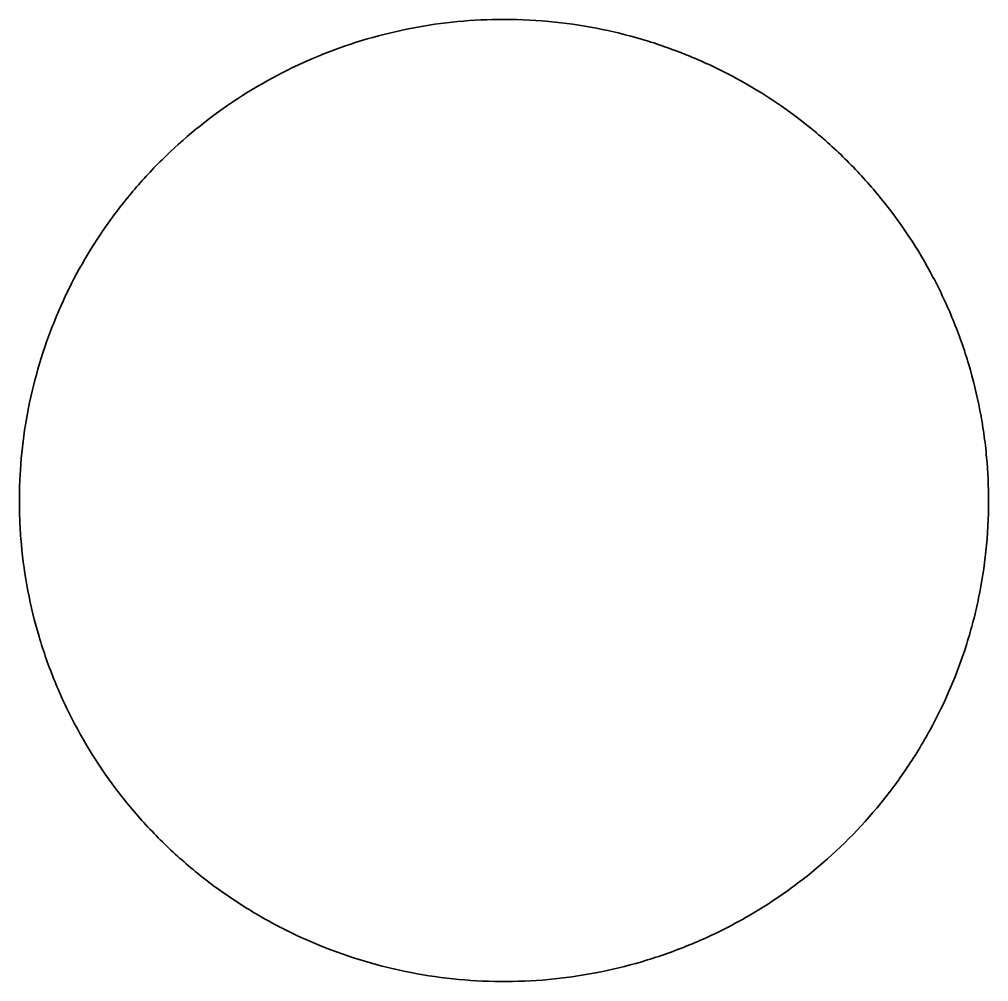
# Model space of a CAD drawing. Header units: millimetres. Extents: x 0 to 2809, y -1128 to 717.
# Drawn here: x 694.35 to 731.35, y -785.9 to -749.17 of the extents above; entities that cross this region are included whole.
import ezdxf

# ---------------------------------------------------------------- set-up
doc = ezdxf.new("R2010")
doc.units = ezdxf.units.MM
doc.layers.add('Blocks', color=7, linetype='Continuous')
doc.layers.add('Blocks$Inner', color=7, linetype='Continuous', lineweight=25, true_color=0x007f00)
doc.layers.add('Blocks$Outline', color=7, linetype='Continuous', lineweight=35, true_color=0xff3f3f)

# ---------------------------------------------------------------- blocks, each defined once
blk = doc.blocks.new('Balcony Lounge Bench w Arm Top')
at = {"layer": 'Blocks$Inner'}
for points, knots in [([(326.427, 748.418), (325.873, 748.418), (325.317, 748.393), (324.459, 748.315), (324.157, 748.279), (323.558, 748.194), (323.261, 748.144), (322.376, 747.973), (321.793, 747.831), (320.646, 747.49), (320.08, 747.291), (319.243, 746.95), (318.967, 746.829), (318.418, 746.572), (318.145, 746.437), (316.808, 745.73), (315.807, 745.066), (314.408, 743.929), (313.959, 743.525), (313.311, 742.883), (313.1, 742.663), (312.691, 742.216), (312.493, 741.988), (311.532, 740.827), (310.859, 739.83), (309.994, 738.232), (309.729, 737.68), (309.26, 736.561), (309.053, 735.993), (308.519, 734.267), (308.275, 733.084), (308.146, 731.869)], [244.874576, 244.874576, 244.874576, 244.874576, 247.326146, 247.326146, 248.651319, 248.651319, 249.976492, 249.976492, 252.626839, 252.626839, 255.277186, 255.277186, 256.602359, 256.602359, 257.927532, 257.927532, 263.228226, 263.228226, 265.878572, 265.878572, 267.203746, 267.203746, 268.528919, 268.528919, 273.829612, 273.829612, 276.479959, 276.479959, 279.130306, 279.130306, 284.430999, 284.430999, 284.430999, 284.430999]), ([(344.665, 727.962), (344.729, 728.57), (344.764, 729.179), (344.768, 729.79), (344.772, 730.399), (344.746, 731.009), (344.691, 731.615), (344.58, 732.825), (344.354, 734.011), (344.012, 735.175), (343.841, 735.758), (343.639, 736.338), (343.412, 736.901), (343.185, 737.462), (342.931, 738.011), (342.651, 738.547), (342.372, 739.081), (342.067, 739.601), (341.738, 740.105), (341.406, 740.612), (341.049, 741.103), (340.67, 741.575), (339.911, 742.518), (339.07, 743.376), (338.145, 744.151), (337.684, 744.537), (337.205, 744.9), (336.708, 745.239), (336.459, 745.409), (336.204, 745.574), (335.946, 745.732), (335.689, 745.889), (335.428, 746.04), (335.164, 746.185), (334.11, 746.761), (333.011, 747.227), (331.868, 747.586), (331.581, 747.675), (331.293, 747.758), (331.002, 747.833), (330.711, 747.909), (330.416, 747.978), (330.121, 748.039), (329.534, 748.161), (328.942, 748.253), (328.346, 748.317), (327.708, 748.384), (327.069, 748.418), (326.427, 748.418)], [213.765217, 213.765217, 213.765217, 213.765217, 215.597355, 215.597355, 215.597355, 217.425708, 217.425708, 217.425708, 221.063053, 221.063053, 221.063053, 222.895188, 222.895188, 222.895188, 224.713258, 224.713258, 224.713258, 226.527304, 226.527304, 226.527304, 228.354749, 228.354749, 228.354749, 231.996729, 231.996729, 231.996729, 233.815446, 233.815446, 233.815446, 234.73178, 234.73178, 234.73178, 235.645254, 235.645254, 235.645254, 239.278123, 239.278123, 239.278123, 240.189355, 240.189355, 240.189355, 241.105722, 241.105722, 241.105722, 242.926731, 242.926731, 242.926731, 244.874576, 244.874576, 244.874576, 244.874576]), ([(308.044, 729.918), (308.044, 728.737), (308.155, 727.569), (308.488, 725.837), (308.626, 725.262), (308.955, 724.137), (309.145, 723.586), (309.79, 721.965), (310.32, 720.925), (311.586, 718.939), (312.303, 718.02), (313.499, 716.755), (313.917, 716.351), (314.795, 715.581), (315.257, 715.214), (316.679, 714.19), (317.68, 713.605), (319.258, 712.873), (319.798, 712.653), (320.903, 712.264), (321.463, 712.096), (323.153, 711.677), (324.296, 711.505), (325.781, 711.427), (326.107, 711.418), (326.433, 711.418)], [144.170637, 144.170637, 144.170637, 144.170637, 149.293495, 149.293495, 151.854924, 151.854924, 154.416353, 154.416353, 159.539211, 159.539211, 164.662069, 164.662069, 167.223498, 167.223498, 169.784927, 169.784927, 174.907785, 174.907785, 177.469214, 177.469214, 180.030643, 180.030643, 185.153501, 185.153501, 186.582609, 186.582609, 186.582609, 186.582609]), ([(326.433, 711.418), (326.684, 711.418), (326.936, 711.424), (327.186, 711.434), (327.486, 711.447), (327.785, 711.467), (328.084, 711.494), (329.276, 711.603), (330.447, 711.828), (331.596, 712.168), (331.884, 712.253), (332.17, 712.346), (332.454, 712.446), (332.739, 712.545), (333.022, 712.653), (333.301, 712.767), (333.856, 712.993), (334.399, 713.246), (334.93, 713.526), (335.994, 714.088), (336.994, 714.748), (337.93, 715.509), (338.399, 715.889), (338.849, 716.293), (339.279, 716.719), (339.706, 717.142), (340.111, 717.584), (340.495, 718.047), (340.88, 718.511), (341.241, 718.993), (341.579, 719.493), (341.919, 719.995), (342.237, 720.519), (342.525, 721.053), (343.101, 722.117), (343.569, 723.228), (343.929, 724.387), (344.11, 724.968), (344.262, 725.558), (344.385, 726.154), (344.508, 726.752), (344.601, 727.355), (344.665, 727.962)], [186.582609, 186.582609, 186.582609, 186.582609, 187.346151, 187.346151, 187.346151, 188.257243, 188.257243, 188.257243, 191.889587, 191.889587, 191.889587, 192.80295, 192.80295, 192.80295, 193.719059, 193.719059, 193.719059, 195.537272, 195.537272, 195.537272, 199.178334, 199.178334, 199.178334, 201.005236, 201.005236, 201.005236, 202.818784, 202.818784, 202.818784, 204.63642, 204.63642, 204.63642, 206.468171, 206.468171, 206.468171, 210.104928, 210.104928, 210.104928, 211.933121, 211.933121, 211.933121, 213.765217, 213.765217, 213.765217, 213.765217])]:
    blk.add_open_spline(points, degree=3, knots=knots, dxfattribs=at)
blk.add_open_spline([(308.146, 731.869), (308.078, 731.217), (308.044, 730.566), (308.044, 729.918)], degree=3, dxfattribs=at)
at = {"layer": 'Blocks$Outline'}
blk.add_open_spline([(308.044, 729.918), (308.044, 730.566), (308.078, 731.217), (308.146, 731.869), (308.275, 733.084), (308.519, 734.267), (309.053, 735.993), (309.26, 736.561), (309.729, 737.68), (309.994, 738.232), (310.859, 739.83), (311.532, 740.827), (312.493, 741.988), (312.691, 742.216), (313.1, 742.663), (313.311, 742.883), (313.959, 743.525), (314.408, 743.929), (315.807, 745.066), (316.808, 745.73), (318.145, 746.437), (318.418, 746.572), (318.967, 746.829), (319.243, 746.95), (320.08, 747.291), (320.646, 747.49), (321.793, 747.831), (322.376, 747.973), (323.261, 748.144), (323.558, 748.194), (324.157, 748.279), (324.459, 748.315), (325.317, 748.393), (325.873, 748.418), (326.427, 748.418), (327.069, 748.418), (327.708, 748.384), (328.346, 748.317), (328.942, 748.253), (329.534, 748.161), (330.121, 748.039), (330.416, 747.978), (330.711, 747.909), (331.002, 747.833), (331.293, 747.758), (331.581, 747.675), (331.868, 747.586), (333.011, 747.227), (334.11, 746.761), (335.164, 746.185), (335.428, 746.04), (335.689, 745.889), (335.946, 745.732), (336.204, 745.574), (336.459, 745.409), (336.708, 745.239), (337.205, 744.9), (337.684, 744.537), (338.145, 744.151), (339.07, 743.376), (339.911, 742.518), (340.67, 741.575), (341.049, 741.103), (341.406, 740.612), (341.738, 740.105), (342.067, 739.601), (342.372, 739.081), (342.651, 738.547), (342.931, 738.011), (343.185, 737.462), (343.412, 736.901), (343.639, 736.338), (343.841, 735.758), (344.012, 735.175), (344.354, 734.011), (344.58, 732.825), (344.691, 731.615), (344.746, 731.009), (344.772, 730.399), (344.768, 729.79), (344.764, 729.179), (344.729, 728.57), (344.665, 727.962), (344.601, 727.355), (344.508, 726.752), (344.385, 726.154), (344.262, 725.558), (344.11, 724.968), (343.929, 724.387), (343.569, 723.228), (343.101, 722.117), (342.525, 721.053), (342.237, 720.519), (341.919, 719.995), (341.579, 719.493), (341.241, 718.993), (340.88, 718.511), (340.495, 718.047), (340.111, 717.584), (339.706, 717.142), (339.279, 716.719), (338.849, 716.293), (338.399, 715.889), (337.93, 715.509), (336.994, 714.748), (335.994, 714.088), (334.93, 713.526), (334.399, 713.246), (333.856, 712.993), (333.301, 712.767), (333.022, 712.653), (332.739, 712.545), (332.454, 712.446), (332.17, 712.346), (331.884, 712.253), (331.596, 712.168), (330.447, 711.828), (329.276, 711.603), (328.084, 711.494), (327.785, 711.467), (327.486, 711.447), (327.186, 711.434), (326.936, 711.424), (326.684, 711.418), (326.433, 711.418), (326.107, 711.418), (325.781, 711.427), (324.296, 711.505), (323.153, 711.677), (321.463, 712.096), (320.903, 712.264), (319.798, 712.653), (319.258, 712.873), (317.68, 713.605), (316.679, 714.19), (315.257, 715.214), (314.795, 715.581), (313.917, 716.351), (313.499, 716.755), (312.303, 718.02), (311.586, 718.939), (310.32, 720.925), (309.79, 721.965), (309.145, 723.586), (308.955, 724.137), (308.626, 725.262), (308.488, 725.837), (308.155, 727.569), (308.044, 728.737), (308.044, 729.918)], degree=3, knots=[-286.386137, -286.386137, -286.386137, -286.386137, -284.430999, -284.430999, -284.430999, -279.130306, -279.130306, -276.479959, -276.479959, -273.829612, -273.829612, -268.528919, -268.528919, -267.203746, -267.203746, -265.878572, -265.878572, -263.228226, -263.228226, -257.927532, -257.927532, -256.602359, -256.602359, -255.277186, -255.277186, -252.626839, -252.626839, -249.976492, -249.976492, -248.651319, -248.651319, -247.326146, -247.326146, -244.874576, -244.874576, -244.874576, -242.926731, -242.926731, -242.926731, -241.105722, -241.105722, -241.105722, -240.189355, -240.189355, -240.189355, -239.278123, -239.278123, -239.278123, -235.645254, -235.645254, -235.645254, -234.73178, -234.73178, -234.73178, -233.815446, -233.815446, -233.815446, -231.996729, -231.996729, -231.996729, -228.354749, -228.354749, -228.354749, -226.527304, -226.527304, -226.527304, -224.713258, -224.713258, -224.713258, -222.895188, -222.895188, -222.895188, -221.063053, -221.063053, -221.063053, -217.425708, -217.425708, -217.425708, -215.597355, -215.597355, -215.597355, -213.765217, -213.765217, -213.765217, -211.933121, -211.933121, -211.933121, -210.104928, -210.104928, -210.104928, -206.468171, -206.468171, -206.468171, -204.63642, -204.63642, -204.63642, -202.818784, -202.818784, -202.818784, -201.005236, -201.005236, -201.005236, -199.178334, -199.178334, -199.178334, -195.537272, -195.537272, -195.537272, -193.719059, -193.719059, -193.719059, -192.80295, -192.80295, -192.80295, -191.889587, -191.889587, -191.889587, -188.257243, -188.257243, -188.257243, -187.346151, -187.346151, -187.346151, -186.582609, -186.582609, -186.582609, -185.153501, -185.153501, -180.030643, -180.030643, -177.469214, -177.469214, -174.907785, -174.907785, -169.784927, -169.784927, -167.223498, -167.223498, -164.662069, -164.662069, -159.539211, -159.539211, -154.416353, -154.416353, -151.854924, -151.854924, -149.293495, -149.293495, -144.170637, -144.170637, -144.170637, -144.170637], dxfattribs=at)

msp = doc.modelspace()

# ---------------------------------------------------------------- block references
at = {"layer": 'Blocks', "rotation": 270.0000000000016}
msp.add_blockref('Balcony Lounge Bench w Arm Top', (-17.069, -441.128), dxfattribs=at)

doc.saveas('drawing.dxf')
